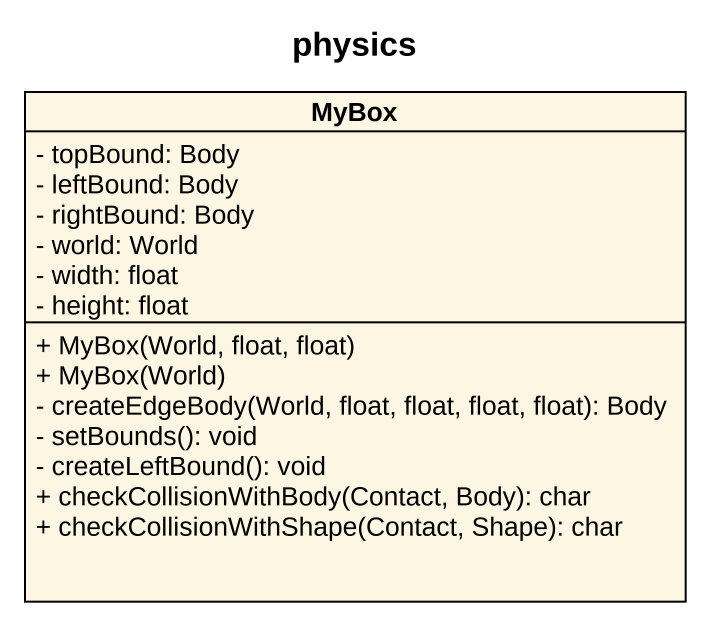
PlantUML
@startuml
title physics
hide circle
hide empty members
skinparam classAttributeIconSize 0
class MyBox {
  - topBound: Body
  - leftBound: Body
  - rightBound: Body
  - world: World
  - width: float
  - height: float
  + MyBox(World, float, float)
  + MyBox(World)
  - createEdgeBody(World, float, float, float, float): Body
  - setBounds(): void
  - createLeftBound(): void
  + checkCollisionWithBody(Contact, Body): char
  + checkCollisionWithShape(Contact, Shape): char
}
@enduml
